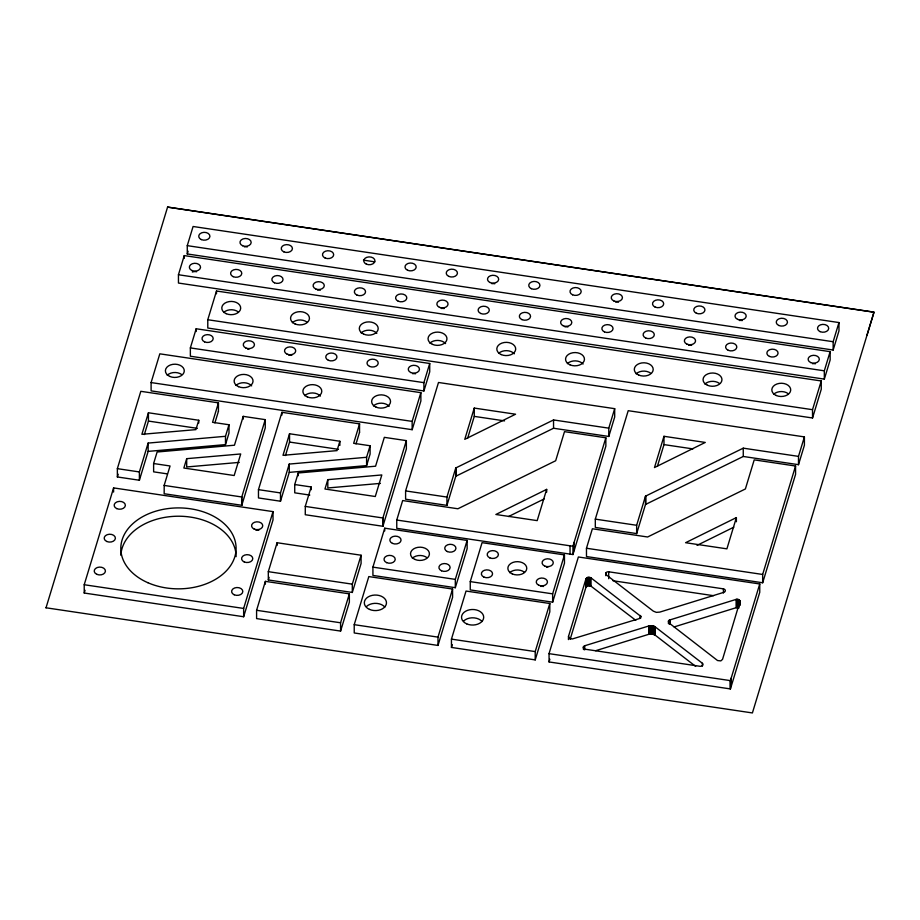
<?xml version="1.0" encoding="UTF-8"?>
<svg xmlns="http://www.w3.org/2000/svg" width="920" height="920" viewBox="0 0 920 920"><rect width="100%" height="100%" fill="white"/><g stroke="black" fill="none" stroke-linecap="round" stroke-linejoin="round"><path stroke-width="1.38" d="M568.502 636.41L569.572 638.606L572.355 638.952L639.733 618.47L641.091 616.572L590.904 577.806L587.615 577.461L585.913 579.025L568.502 636.41L568.422 639.584M46 607.867L167.589 207.058L874 312.133L752.41 712.942L46 607.786M218.454 402.856L212.554 422.315L228.976 424.752L225.48 436.298L148.131 443.084L148.143 451.386L139.391 480.24L117.369 476.962L117.357 468.659L140.817 391.31L218.454 402.856L218.419 411.332M84.215 584.729L113.597 487.91L273.01 511.623L273.022 519.926L243.65 616.745L84.237 593.032L84.215 584.729L243.639 608.442L243.65 616.745M178.445 274.746L184.253 255.587L830.127 351.659L830.15 359.973L824.331 379.12L178.457 283.049L178.445 274.746L824.32 370.817L824.331 379.12M187.266 245.651L193.085 226.492L838.959 322.563L838.971 330.878L833.163 350.037L187.277 253.966L187.266 245.651L833.152 341.722L833.163 350.037M117.369 476.962L118.197 474.248M84.237 593.032L85.065 590.306M187.277 253.966L188.117 251.229M151.098 382.57L159.815 353.832L420.865 392.667L420.888 400.971L412.171 429.697L151.11 390.873L151.098 382.57L412.148 421.394L412.171 429.697M148.43 412.769L141.887 434.32L195.902 429.628L198.755 420.256L148.43 412.769L148.442 421.072L144.359 434.55M139.391 480.24L139.38 471.937L148.131 443.084M167.325 473.88L153.629 471.845L153.617 463.53L157.113 451.996L234.462 445.211L243.225 416.357L265.248 419.635L265.259 427.938L241.787 505.287L164.162 493.741L164.197 485.265M190.359 347.909L196.167 328.762L429.72 363.492L429.732 371.806L423.924 390.966L190.371 356.224L190.359 347.909L423.901 382.651L423.924 390.966M207.782 319.734L216.499 291.007L821.238 380.96L821.261 389.263L812.544 417.99L207.793 328.037L207.782 319.734L812.521 409.687L812.544 417.99M186.691 458.666L183.85 468.038L234.174 475.525L240.706 453.962L186.691 458.666L186.702 466.969L239.303 462.392M214.9 422.901L218.465 411.171M148.143 451.386L225.492 444.601L228.999 433.067L228.976 424.752M241.787 505.287L241.776 496.972L265.248 419.635M359.559 423.855L353.659 443.302L370.093 445.751L366.585 457.286L289.236 464.071L289.26 472.374L280.496 501.227L258.474 497.95L258.462 489.647L281.934 412.309L359.559 423.855L359.524 432.319M289.536 433.757L282.992 455.319L337.019 450.616L339.859 441.243L289.536 433.757L289.558 442.06L285.464 455.538M243.639 608.442L273.01 511.623M280.496 501.227L280.485 492.924L289.236 464.071M256.588 610.293L265.374 581.359L349.358 593.848L349.37 602.163L340.596 631.085L256.599 618.596L256.588 610.293L340.572 622.782L340.596 631.085M268.306 571.665L277.092 542.731L361.077 555.22L361.089 563.523L352.314 592.457L268.329 579.968L268.306 571.665L352.303 584.154L352.314 592.457M309.798 495.075L294.745 492.832L294.722 484.529L298.229 472.983L375.578 466.198L384.33 437.345L406.353 440.622L406.375 448.937L382.904 526.274L305.267 514.728L305.302 506.253M268.329 579.968L269.123 577.334M294.722 484.529L311.155 486.967L305.256 506.414L382.892 517.971L382.904 526.274M327.808 479.653L324.955 489.026L375.279 496.512L381.823 474.95L327.808 479.653L327.819 487.956L380.42 483.391M356.017 443.888L359.582 432.159M289.26 472.374L366.608 465.6L370.104 454.054L370.093 445.751M340.572 622.782L349.358 593.848M352.303 584.154L361.077 555.22M382.892 517.971L406.353 440.622M412.148 421.394L420.865 392.667M423.901 382.651L429.72 363.492M354.223 624.668L368.816 576.575L452.571 589.042L452.594 597.344L438 645.438L354.234 632.971L354.223 624.668L437.989 637.123L438 645.438M372.91 567.134L384.732 528.183L467.118 540.431L467.141 548.745L455.319 587.696L372.933 575.437L372.91 567.134L455.308 579.381L455.319 587.696M396.761 520.03L402.661 500.549L457.895 508.772L555.668 460.747L564.5 431.652L605.843 437.793L605.866 446.108L572.964 554.541L396.773 528.333L396.761 520.03L572.941 546.238L572.964 554.541M405.593 490.912L438.495 382.478L614.686 408.675L614.698 416.99L608.787 436.459L553.553 428.248L455.779 476.261L446.947 505.367L405.605 499.215L405.593 490.912L446.936 497.065L446.947 505.367M446.936 497.065L455.768 467.958L553.541 419.945L608.775 428.156L608.787 436.459M474.26 408.077L464.772 439.334L515.568 414.218L474.26 408.077L474.272 416.38L467.671 438.127M455.308 579.381L467.118 540.431M437.989 637.123L452.571 589.042M451.444 639.124L466.037 591.043L549.803 603.497L549.815 611.811L535.221 659.893L451.467 647.438L451.444 639.124L535.21 651.59L535.221 659.893M470.258 581.612L482.068 542.662L564.454 554.909L564.477 563.224L552.655 602.174L470.269 589.915L470.258 581.612L552.644 593.86L552.655 602.174M451.467 647.438L452.295 644.69M546.664 489.371L537.188 520.628L495.88 514.487L546.664 489.371L546.675 492.142M552.644 593.86L564.454 554.909M535.21 651.59L549.803 603.497M572.941 546.238L605.843 437.793M608.775 428.156L614.686 408.675M549.113 661.963L549.033 653.648L578.37 556.979L759.747 583.958L759.759 592.273L730.434 688.931L549.056 661.952L549.872 659.237M586.466 548.251L592.376 528.77L647.611 536.992L745.384 488.968L754.216 459.862L795.558 466.014L795.581 474.329L762.68 582.762L586.488 556.554L586.466 548.251L762.657 574.459L762.68 582.762M595.309 519.133L628.21 410.688L804.402 436.897L804.413 445.211L798.502 464.68L743.268 456.469L645.495 504.482L636.663 533.588L595.32 527.436L595.309 519.133L636.651 525.285L636.663 533.588M570.181 639.25L585.925 587.328L587.627 585.764L590.928 586.109L635.8 620.333M636.651 525.285L645.483 496.179L743.256 448.155L798.491 456.377L798.502 464.68M663.964 436.298L654.488 467.555L705.272 442.44L663.964 436.298L663.987 444.601L657.386 466.348M736.38 517.592L726.904 548.849L685.584 542.708L736.38 517.592L736.391 521.743M730.434 688.931L730.422 680.627L759.747 583.958M812.521 409.687L821.238 380.96M824.32 370.817L830.127 351.659M833.152 341.722L838.959 322.563M762.657 574.459L795.558 466.014M798.491 456.377L804.402 436.897M867.043 335.053L874 312.214L167.589 207.138M605.866 572.941L605.659 573.712A2.656 1.863 -0.1 0 0 606.234 574.804L653.315 611.133L656.328 612.363L659.801 612.099L723.913 592.307A2.656 1.863 -0.1 0 0 725.328 590.467A2.656 1.863 -0.1 0 0 723.407 588.857L608.695 571.791A2.656 1.863 -0.1 0 0 605.866 572.941L605.866 575.702M668.46 620.966L668.806 622.794L717.565 660.548L720.855 660.894L722.556 659.33L740.036 601.128L738.404 599.518L736.115 599.403L670.059 619.884L668.46 620.966L668.46 623.737M508.587 516.522L544.145 498.939M697.038 545.365L733.861 527.16M584.694 645.771L648.807 625.98L652.28 625.715L655.293 626.945L702.385 663.274A2.656 1.863 -0.1 0 1 702.592 665.367A2.656 1.863 -0.1 0 1 699.924 666.287L585.2 649.221A2.656 1.863 -0.1 0 1 583.28 647.369L583.544 646.61A2.656 1.863 -0.1 0 1 584.694 645.771L584.706 649.922M595.631 650.716L648.818 634.294L652.292 634.018L655.316 635.26L695.669 666.39M674.119 626.934L736.126 607.706L738.415 607.832L738.404 599.518M363.434 260.142L374.796 261.832M474.272 416.38L504.562 420.888M663.987 444.601L692.898 448.902M148.442 421.072L197.363 428.352M289.558 442.06L338.479 449.339M153.617 463.53L170.05 465.98L164.151 485.426L241.776 496.972M117.357 468.659L139.38 471.937M258.462 489.647L280.485 492.924M612.95 580.738L713.518 595.688M549.033 653.648L730.422 680.627M743.256 448.155L743.268 456.469M740.036 601.128L740.048 605.279M739.898 600.726L739.91 604.877M739.668 600.357L739.668 604.509M739.323 600.024L739.335 605.567M738.898 599.736L738.909 608.051M737.851 599.369L737.874 607.683M737.276 599.299L737.288 607.614M736.69 599.311L736.702 607.625M736.115 599.403L736.126 607.706M731.17 678.144L731.193 686.446M730.307 680.605L730.319 688.919M723.407 588.857L723.419 593.009M702.385 663.274L702.385 666.045M670.059 619.884L670.07 624.036M669.645 620.011L669.656 624.174M669.265 620.195L669.277 622.966M668.932 620.413L668.943 623.185M668.668 620.678L668.668 623.449M655.293 626.945L655.316 635.26M654.879 626.658L654.902 634.961M654.431 626.394L654.442 634.696M653.936 626.163L653.947 634.466M653.407 625.968L653.418 634.282M652.855 625.818L652.866 634.121M652.28 625.715L652.292 634.018M651.693 625.646L651.716 633.96M651.107 625.623L651.119 633.938M650.52 625.646L650.532 633.96M649.934 625.715L649.945 634.029M649.359 625.83L649.37 634.133M648.807 625.98L648.818 634.294M645.759 496.041L645.771 504.344M645.483 496.179L645.495 504.482M640.584 615.687L640.584 618.458M640.274 615.457L640.285 618.217M608.695 571.791L608.706 578.714M590.904 577.806L590.928 586.109M590.433 577.553L590.456 585.867M589.904 577.38L589.915 585.683M589.341 577.277L589.352 585.591M588.754 577.254L588.765 585.568M588.167 577.323L588.179 585.626M587.615 577.461L587.627 585.764M587.109 577.668L587.121 585.971M586.672 577.933L586.695 586.247M586.327 578.266L586.339 586.569M586.063 578.634L586.086 586.937M585.913 579.025L585.925 587.328M583.452 646.783L583.464 649.554M574.115 542.386L574.126 550.7M570.043 545.801L570.055 554.116M553.541 419.945L553.553 428.248M456.044 467.82L456.067 476.123M455.768 467.958L455.779 476.261M384.732 528.183L384.732 530.943M382.777 517.948L382.789 526.251M366.585 457.286L366.608 465.6M339.859 441.243L339.871 445.395M311.155 486.967L311.167 489.739M298.229 472.983L298.229 475.755M281.934 412.309L281.934 415.069M277.092 542.731L277.092 545.491M265.374 581.359L265.374 584.131M243.225 416.357L243.225 419.129M241.661 496.961L241.684 505.264M225.48 436.298L225.492 444.601M216.499 291.007L216.499 293.767M198.755 420.256L198.755 423.016M196.167 328.762L196.178 331.534M184.253 255.587L184.253 258.359M113.597 487.91L113.597 492.062M317.48 290.087A5.6 3.933 -0.1 0 1 320.378 290.156M192.349 272.032A5.6 3.933 -0.1 0 1 196.615 271.756M739.381 320.505A5.6 3.933 -0.1 0 1 742.279 320.585M441.232 308.487A5.6 3.933 -0.1 0 1 444.13 308.568M688.746 345.31A5.6 3.933 -0.1 0 1 691.644 345.391M491.866 283.693A5.6 3.933 -0.1 0 1 494.764 283.774M564.983 326.899A5.6 3.933 -0.1 0 1 567.881 326.979M615.63 302.093A5.6 3.933 -0.1 0 1 618.528 302.174M812.498 363.71A5.6 3.933 -0.1 0 1 815.396 363.791M244.363 246.87A5.6 3.933 -0.1 0 1 247.261 246.951M773.639 394.289A9.453 6.635 -0.1 0 1 788.221 393.668M704.881 384.054A9.453 6.635 -0.1 0 1 719.474 383.445M636.134 373.83A9.453 6.635 -0.1 0 1 650.716 373.221M567.375 363.607A9.453 6.635 -0.1 0 1 583.084 364.032M498.628 353.383A9.453 6.635 -0.1 0 1 514.326 353.809M429.87 343.148A9.453 6.635 -0.1 0 1 445.579 343.574M361.123 332.925A9.453 6.635 -0.1 0 1 376.82 333.35M292.364 322.702A9.453 6.635 -0.1 0 1 306.958 322.092M223.617 312.478A9.453 6.635 -0.1 0 1 238.199 311.857M373.462 405.904A9.453 6.635 -0.1 0 1 389.171 406.329M167.21 375.233A9.453 6.635 -0.1 0 1 181.792 374.612M304.716 395.68A9.453 6.635 -0.1 0 1 320.413 396.106M235.957 385.457A9.453 6.635 -0.1 0 1 251.666 385.882M247.641 349.163A5.6 3.933 -0.1 0 1 249.09 349.071M412.643 373.704A5.6 3.933 -0.1 0 1 415.541 373.784M288.892 355.304A5.6 3.933 -0.1 0 1 291.789 355.373M120.865 555.3A57.638 40.468 -0.1 0 1 179.504 516.223A57.638 40.468 -0.1 0 1 236.106 556.657M255.933 530.207A5.6 3.933 -0.1 0 1 258.83 530.288M463.668 621.011A11.086 7.785 -0.1 0 1 482.091 621.506M366.447 606.544A11.086 7.785 -0.1 0 1 384.859 607.05M509.691 572.7A9.453 6.635 -0.1 0 1 524.273 572.091M540.626 586.419A5.6 3.933 -0.1 0 1 543.524 586.5M412.344 558.221A9.453 6.635 -0.1 0 1 426.937 557.612M546.468 567.18A5.6 3.933 -0.1 0 1 547.917 567.088M512.267 573.907A9.453 6.635 -0.1 0 0 526.757 568.548A9.453 6.635 -0.1 0 0 512.923 562.419A9.453 6.635 -0.1 0 0 512.267 573.907M538.856 585.281A5.6 3.933 -0.1 0 0 547.446 582.096A5.6 3.933 -0.1 0 0 539.246 578.473A5.6 3.933 -0.1 0 0 538.856 585.281M483.966 577.116A5.6 3.933 -0.1 0 0 492.556 573.93A5.6 3.933 -0.1 0 0 484.357 570.308A5.6 3.933 -0.1 0 0 483.966 577.116M489.808 557.876A5.6 3.933 -0.1 0 0 498.387 554.702A5.6 3.933 -0.1 0 0 490.187 551.068A5.6 3.933 -0.1 0 0 489.808 557.876M544.697 566.041A5.6 3.933 -0.1 0 0 553.276 562.867A5.6 3.933 -0.1 0 0 545.077 559.233A5.6 3.933 -0.1 0 0 544.697 566.041M466.704 623.863A11.086 7.785 -0.1 0 0 483.69 617.573A11.086 7.785 -0.1 0 0 467.463 610.385A11.086 7.785 -0.1 0 0 466.704 623.863M369.472 609.396A11.086 7.785 -0.1 0 0 386.469 603.106A11.086 7.785 -0.1 0 0 370.242 595.93A11.086 7.785 -0.1 0 0 369.472 609.396M414.931 559.429A9.453 6.635 -0.1 0 0 429.421 554.07A9.453 6.635 -0.1 0 0 415.575 547.941A9.453 6.635 -0.1 0 0 414.931 559.429M441.519 570.803A5.6 3.933 -0.1 0 0 450.11 567.617A5.6 3.933 -0.1 0 0 441.899 563.995A5.6 3.933 -0.1 0 0 441.519 570.803M386.63 562.637A5.6 3.933 -0.1 0 0 395.221 559.452A5.6 3.933 -0.1 0 0 387.021 555.829A5.6 3.933 -0.1 0 0 386.63 562.637M392.46 543.398A5.6 3.933 -0.1 0 0 401.051 540.224A5.6 3.933 -0.1 0 0 392.851 536.59A5.6 3.933 -0.1 0 0 392.46 543.398M447.35 551.563A5.6 3.933 -0.1 0 0 455.94 548.389A5.6 3.933 -0.1 0 0 447.741 544.755A5.6 3.933 -0.1 0 0 447.35 551.563M147.89 582.716A57.638 40.468 -0.1 0 0 236.06 549.757A57.638 40.468 -0.1 0 0 151.42 512.659A57.638 40.468 -0.1 0 0 147.89 582.716M234.22 594.78A5.6 3.933 -0.1 0 0 242.811 591.606A5.6 3.933 -0.1 0 0 234.611 587.972A5.6 3.933 -0.1 0 0 234.22 594.78M244.191 561.924A5.6 3.933 -0.1 0 0 252.781 558.75A5.6 3.933 -0.1 0 0 244.582 555.116A5.6 3.933 -0.1 0 0 244.191 561.924M254.161 529.058A5.6 3.933 -0.1 0 0 262.752 525.884A5.6 3.933 -0.1 0 0 254.552 522.261A5.6 3.933 -0.1 0 0 254.161 529.058M96.83 574.344A5.6 3.933 -0.1 0 0 105.42 571.17A5.6 3.933 -0.1 0 0 97.221 567.536A5.6 3.933 -0.1 0 0 96.83 574.344M106.8 541.489A5.6 3.933 -0.1 0 0 115.391 538.315A5.6 3.933 -0.1 0 0 107.191 534.681A5.6 3.933 -0.1 0 0 106.8 541.489M116.771 508.622A5.6 3.933 -0.1 0 0 125.361 505.448A5.6 3.933 -0.1 0 0 117.162 501.814A5.6 3.933 -0.1 0 0 116.771 508.622M376.05 407.111A9.453 6.635 -0.1 0 0 390.54 401.752A9.453 6.635 -0.1 0 0 376.694 395.623A9.453 6.635 -0.1 0 0 376.05 407.111M169.786 376.429A9.453 6.635 -0.1 0 0 184.276 371.07A9.453 6.635 -0.1 0 0 170.441 364.952A9.453 6.635 -0.1 0 0 169.786 376.429M238.544 386.664A9.453 6.635 -0.1 0 0 253.034 381.305A9.453 6.635 -0.1 0 0 239.189 375.176A9.453 6.635 -0.1 0 0 238.544 386.664M307.291 396.888A9.453 6.635 -0.1 0 0 321.781 391.529A9.453 6.635 -0.1 0 0 307.947 385.399A9.453 6.635 -0.1 0 0 307.291 396.888M328.371 360.295A5.6 3.933 -0.1 0 0 336.961 357.109A5.6 3.933 -0.1 0 0 328.75 353.487A5.6 3.933 -0.1 0 0 328.371 360.295M369.622 366.424A5.6 3.933 -0.1 0 0 378.212 363.25A5.6 3.933 -0.1 0 0 370.012 359.616A5.6 3.933 -0.1 0 0 369.622 366.424M410.872 372.565A5.6 3.933 -0.1 0 0 419.462 369.391A5.6 3.933 -0.1 0 0 411.263 365.757A5.6 3.933 -0.1 0 0 410.872 372.565M204.619 341.883A5.6 3.933 -0.1 0 0 213.198 338.709A5.6 3.933 -0.1 0 0 204.999 335.075A5.6 3.933 -0.1 0 0 204.619 341.883M245.87 348.013A5.6 3.933 -0.1 0 0 254.449 344.839A5.6 3.933 -0.1 0 0 246.249 341.216A5.6 3.933 -0.1 0 0 245.87 348.013M287.12 354.154A5.6 3.933 -0.1 0 0 295.711 350.98A5.6 3.933 -0.1 0 0 287.5 347.346A5.6 3.933 -0.1 0 0 287.12 354.154M776.216 395.485A9.453 6.635 -0.1 0 0 790.706 390.126A9.453 6.635 -0.1 0 0 776.871 384.008A9.453 6.635 -0.1 0 0 776.216 395.485M707.469 385.261A9.453 6.635 -0.1 0 0 721.958 379.902A9.453 6.635 -0.1 0 0 708.112 373.773A9.453 6.635 -0.1 0 0 707.469 385.261M638.71 375.038A9.453 6.635 -0.1 0 0 653.2 369.679A9.453 6.635 -0.1 0 0 639.365 363.549A9.453 6.635 -0.1 0 0 638.71 375.038M569.963 364.815A9.453 6.635 -0.1 0 0 584.453 359.455A9.453 6.635 -0.1 0 0 570.607 353.326A9.453 6.635 -0.1 0 0 569.963 364.815M501.204 354.579A9.453 6.635 -0.1 0 0 515.694 349.221A9.453 6.635 -0.1 0 0 501.86 343.103A9.453 6.635 -0.1 0 0 501.204 354.579M432.457 344.356A9.453 6.635 -0.1 0 0 446.947 338.997A9.453 6.635 -0.1 0 0 433.101 332.867A9.453 6.635 -0.1 0 0 432.457 344.356M363.699 334.132A9.453 6.635 -0.1 0 0 378.189 328.773A9.453 6.635 -0.1 0 0 364.354 322.644A9.453 6.635 -0.1 0 0 363.699 334.132M294.952 323.897A9.453 6.635 -0.1 0 0 309.442 318.538A9.453 6.635 -0.1 0 0 295.596 312.421A9.453 6.635 -0.1 0 0 294.952 323.897M226.193 313.674A9.453 6.635 -0.1 0 0 240.683 308.315A9.453 6.635 -0.1 0 0 226.849 302.185A9.453 6.635 -0.1 0 0 226.193 313.674M233.197 276.667A5.6 3.933 -0.1 0 0 241.787 273.493A5.6 3.933 -0.1 0 0 233.588 269.859A5.6 3.933 -0.1 0 0 233.197 276.667M191.946 270.526A5.6 3.933 -0.1 0 0 200.537 267.352A5.6 3.933 -0.1 0 0 192.337 263.729A5.6 3.933 -0.1 0 0 191.946 270.526M274.459 282.796A5.6 3.933 -0.1 0 0 283.038 279.623A5.6 3.933 -0.1 0 0 274.839 276A5.6 3.933 -0.1 0 0 274.459 282.796M356.96 295.078A5.6 3.933 -0.1 0 0 365.55 291.893A5.6 3.933 -0.1 0 0 357.339 288.27A5.6 3.933 -0.1 0 0 356.96 295.078M315.709 288.938A5.6 3.933 -0.1 0 0 324.288 285.763A5.6 3.933 -0.1 0 0 316.089 282.13A5.6 3.933 -0.1 0 0 315.709 288.938M439.461 307.349A5.6 3.933 -0.1 0 0 448.051 304.175A5.6 3.933 -0.1 0 0 439.852 300.541A5.6 3.933 -0.1 0 0 439.461 307.349M480.711 313.478A5.6 3.933 -0.1 0 0 489.302 310.304A5.6 3.933 -0.1 0 0 481.102 306.671A5.6 3.933 -0.1 0 0 480.711 313.478M398.21 301.208A5.6 3.933 -0.1 0 0 406.801 298.034A5.6 3.933 -0.1 0 0 398.59 294.4A5.6 3.933 -0.1 0 0 398.21 301.208M645.725 338.031A5.6 3.933 -0.1 0 0 654.304 334.846A5.6 3.933 -0.1 0 0 646.105 331.223A5.6 3.933 -0.1 0 0 645.725 338.031M521.962 319.619A5.6 3.933 -0.1 0 0 530.553 316.445A5.6 3.933 -0.1 0 0 522.353 312.811A5.6 3.933 -0.1 0 0 521.962 319.619M604.474 331.89A5.6 3.933 -0.1 0 0 613.053 328.716A5.6 3.933 -0.1 0 0 604.854 325.082A5.6 3.933 -0.1 0 0 604.474 331.89M728.226 350.301A5.6 3.933 -0.1 0 0 736.817 347.116A5.6 3.933 -0.1 0 0 728.606 343.493A5.6 3.933 -0.1 0 0 728.226 350.301M686.975 344.16A5.6 3.933 -0.1 0 0 695.554 340.986A5.6 3.933 -0.1 0 0 687.355 337.353A5.6 3.933 -0.1 0 0 686.975 344.16M769.476 356.431A5.6 3.933 -0.1 0 0 778.067 353.257A5.6 3.933 -0.1 0 0 769.856 349.623A5.6 3.933 -0.1 0 0 769.476 356.431M563.212 325.749A5.6 3.933 -0.1 0 0 571.803 322.575A5.6 3.933 -0.1 0 0 563.603 318.952A5.6 3.933 -0.1 0 0 563.212 325.749M810.727 362.572A5.6 3.933 -0.1 0 0 819.317 359.398A5.6 3.933 -0.1 0 0 811.118 355.764A5.6 3.933 -0.1 0 0 810.727 362.572M820.111 331.637A5.6 3.933 -0.1 0 0 828.701 328.452A5.6 3.933 -0.1 0 0 820.502 324.829A5.6 3.933 -0.1 0 0 820.111 331.637M778.86 325.496A5.6 3.933 -0.1 0 0 787.451 322.322A5.6 3.933 -0.1 0 0 779.251 318.688A5.6 3.933 -0.1 0 0 778.86 325.496M737.61 319.366A5.6 3.933 -0.1 0 0 746.2 316.181A5.6 3.933 -0.1 0 0 738.001 312.558A5.6 3.933 -0.1 0 0 737.61 319.366M572.608 294.814A5.6 3.933 -0.1 0 0 581.187 291.64A5.6 3.933 -0.1 0 0 572.987 288.006A5.6 3.933 -0.1 0 0 572.608 294.814M613.858 300.955A5.6 3.933 -0.1 0 0 622.438 297.781A5.6 3.933 -0.1 0 0 614.238 294.147A5.6 3.933 -0.1 0 0 613.858 300.955M283.843 251.861A5.6 3.933 -0.1 0 0 292.422 248.687A5.6 3.933 -0.1 0 0 284.222 245.065A5.6 3.933 -0.1 0 0 283.843 251.861M201.342 239.591A5.6 3.933 -0.1 0 0 209.921 236.417A5.6 3.933 -0.1 0 0 201.721 232.783A5.6 3.933 -0.1 0 0 201.342 239.591M325.093 258.002A5.6 3.933 -0.1 0 0 333.684 254.828A5.6 3.933 -0.1 0 0 325.473 251.194A5.6 3.933 -0.1 0 0 325.093 258.002M242.592 245.732A5.6 3.933 -0.1 0 0 251.171 242.558A5.6 3.933 -0.1 0 0 242.972 238.924A5.6 3.933 -0.1 0 0 242.592 245.732M490.095 282.543A5.6 3.933 -0.1 0 0 498.686 279.369A5.6 3.933 -0.1 0 0 490.486 275.736A5.6 3.933 -0.1 0 0 490.095 282.543M531.346 288.684A5.6 3.933 -0.1 0 0 539.936 285.51A5.6 3.933 -0.1 0 0 531.737 281.877A5.6 3.933 -0.1 0 0 531.346 288.684M366.344 264.132A5.6 3.933 -0.1 0 0 374.934 260.958A5.6 3.933 -0.1 0 0 366.735 257.335A5.6 3.933 -0.1 0 0 366.344 264.132M407.594 270.273A5.6 3.933 -0.1 0 0 416.185 267.099A5.6 3.933 -0.1 0 0 407.985 263.465A5.6 3.933 -0.1 0 0 407.594 270.273M696.359 313.225A5.6 3.933 -0.1 0 0 704.95 310.051A5.6 3.933 -0.1 0 0 696.739 306.417A5.6 3.933 -0.1 0 0 696.359 313.225M655.109 307.084A5.6 3.933 -0.1 0 0 663.699 303.91A5.6 3.933 -0.1 0 0 655.488 300.288A5.6 3.933 -0.1 0 0 655.109 307.084M448.845 276.414A5.6 3.933 -0.1 0 0 457.435 273.228A5.6 3.933 -0.1 0 0 449.236 269.606A5.6 3.933 -0.1 0 0 448.845 276.414"/></g></svg>
